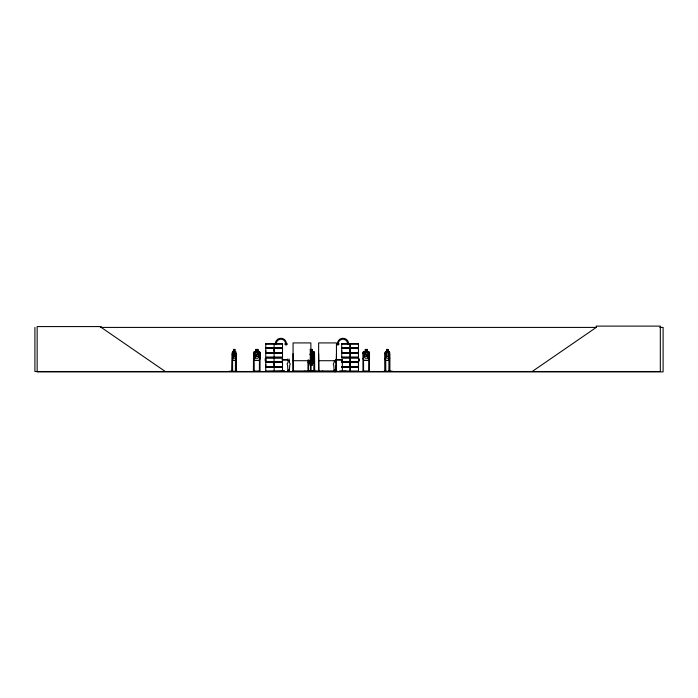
<?xml version="1.0" encoding="UTF-8"?>
<svg xmlns="http://www.w3.org/2000/svg" width="698" height="698" viewBox="0 0 698 698"><rect width="100%" height="100%" fill="white"/><g stroke="black" fill="none" stroke-linecap="round" stroke-linejoin="round"><path stroke-width="1.05" d="M265.755 366.572L265.755 362.48L282.507 362.48L282.498 366.572L265.755 366.572L265.764 364.531M265.755 352.577L265.755 348.494L282.507 348.494L282.498 352.577L265.755 352.577L265.764 350.536M274.061 364.531L274.061 362.48L274.061 366.572M274.061 350.536L274.061 348.494M274.192 366.572L274.192 364.531M274.192 352.577L274.192 350.536M282.498 364.531L282.498 362.48M282.498 350.536L282.498 348.494M336.209 359.994L341.767 360.02M341.723 352.577L341.723 348.494L358.475 348.494L358.467 352.577L341.723 352.577L341.732 350.536M350.038 364.531L350.038 362.48L350.038 366.572M350.038 350.536L350.038 348.494L350.038 352.577M350.16 364.531L350.16 366.572L350.152 362.48M350.16 350.536L350.16 352.577L350.152 348.494M358.467 364.531L358.467 362.48L341.723 362.48M358.467 350.536L358.467 348.494M341.723 367.392L358.475 367.392L358.475 371.336L339.359 371.423L346.034 371.153M341.767 359.671L336.209 359.671M274.192 367.392L274.157 371.502M341.645 357.437L358.484 357.516M350.134 371.502L350.047 367.392M235.601 360.438L236.099 358.266M318.602 371.458L318.654 342.919L336.445 342.919L336.488 371.511L336.41 370.865M389.065 360.438L389.641 358.266L389.118 360.438L385.523 360.438L385.113 358.266M229.328 371.179L238.69 371.458M314.571 358.266L313.821 360.438L310.732 360.438M253.4 371.179L253.54 353.729L254.142 353.729L254.212 371.511M307.452 371.502L307.905 371.458M307.774 371.179L307.897 370.865M342.343 371.423L342.36 359.47M254.116 359.967L258.295 351.618M232.696 351.618L232.268 371.511M310.846 359.819C307.879 362.812 310.488 363.475 311.317 360.325C312.058 363.649 314.641 362.341 311.744 359.828C314.693 357.184 312.163 355.84 311.282 359.348L310.121 357.297M385.593 351.618L385.06 352.394L385.104 371.511M312.311 358.24L310.27 358.257L310.27 362.323L312.311 362.323L312.311 358.24L313.402 356.504L313.402 352.42L312.311 351.687L312.381 349.428L310.191 349.428M314.571 362.349L313.873 363.126L308.778 363.126L308.001 362.358M363.021 352.411L363.684 351.67L368.71 351.67M289.591 371.161C291.537 371.493 285.744 371.493 287.716 371.161M287.428 371.502L287.951 371.406M333.853 371.161C332.283 370.376 335.773 372.968 336.174 370.865M333.705 371.406L334.098 371.406M335.764 371.511C334.822 372.017 336.515 369.748 335.738 371.161M292.986 371.467L293.081 342.919L310.872 342.919L310.942 371.423M288.283 360.543L287.916 362.794A1.483 1.483 0 0 0 287.602 365.124L287.916 370.839L289.4 370.839L289.705 365.124A1.483 1.483 0 0 0 289.4 362.794L289.373 360.997L288.658 360.447M334.421 360.543L334.054 362.794A1.483 1.483 0 0 0 333.749 365.124L334.054 370.839L335.537 370.839L335.843 365.124A1.483 1.483 0 0 0 335.537 362.794L335.162 360.543M532.173 371.511L596.249 327.414L596.249 326.114L660.317 326.114L660.317 371.511L34.9 371.511L34.9 327.414M382.644 371.467L392.163 371.153M289.478 371.511L289.626 371.511M335.616 371.511L336.07 371.502M100.407 327.414L596.581 327.414M659.828 327.414L663.1 327.414L663.1 371.886L37.151 371.886L37.151 326.577L101.227 326.577L101.227 327.414L165.295 371.511M265.746 343.564L282.516 343.564M341.715 343.564L358.484 343.564M265.764 343.974L282.498 343.974M341.732 343.974L358.467 343.974M265.694 347.953L282.559 347.953M341.671 347.953L358.536 347.953M265.694 348.206L282.559 348.206M341.671 348.206L358.536 348.206M235.645 351.618L234.764 351.618L234.825 349.428L233.498 349.428L232.966 356.504L233.603 358.257L234.781 358.257L235.418 356.504L235.418 352.42L234.781 351.687M388.132 349.428L386.57 349.428L386.57 351.618M233.542 349.497L234.781 349.497M255.843 349.497L257.885 349.497L257.885 351.687L258.975 352.42L258.975 356.504L257.885 358.257L255.843 358.257L254.744 356.504L254.744 352.42L255.843 351.687L255.765 349.428L257.955 349.428L257.955 351.618L259.377 351.618L260.153 352.385L260.145 358.266L259.394 360.438L254.255 360.438L253.575 358.266L253.583 352.394L254.273 351.618L255.765 351.618M312.311 349.497L310.261 349.497L310.27 351.687L313.768 351.687L314.493 352.42L314.728 371.467M386.622 349.497L388.079 349.497L388.027 351.687L388.777 352.42L388.777 356.504L388.027 358.257L386.622 358.257L385.863 356.504L386.622 349.428M233.56 351.618L232.635 351.618L232.233 352.394L232.678 360.438L235.662 360.438M312.381 351.618L313.795 351.618L314.571 352.385M365.141 351.6L363.649 351.6L362.951 352.385L362.977 371.502M385.54 351.618L386.622 351.618M388.079 351.618L389.109 351.618L389.641 352.385L389.589 371.511M232.652 351.687L235.627 351.687M254.308 351.687L259.342 351.687M385.558 351.687L389.083 351.687M389.641 352.385L389.056 351.618M265.694 352.865L282.559 352.865M341.671 352.865L358.536 352.865M265.694 353.118L282.559 353.118M341.671 353.118L358.536 353.118M235.453 353.729L235.994 353.729M260.075 353.729L259.464 353.729L259.394 371.511M293.081 353.729L293.352 371.511L293.413 370.865M310.872 353.729L310.566 371.511M314.493 353.729L313.891 353.729L313.821 371.511M318.654 353.729L318.986 371.511M336.445 353.729L336.104 371.511M362.908 353.712L363.51 353.712L363.579 371.502M369.443 353.712L368.841 353.712L368.771 371.502M385.087 353.729L385.671 353.729M309.781 354.296L313.899 354.296L314.571 356.477L313.891 354.296M312.311 356.486L310.27 356.504L310.27 352.42L312.311 352.42L312.311 356.504L313.402 358.24L313.402 362.323L312.311 363.056L312.381 365.316L310.191 365.316L310.191 363.126M282.498 357.236L265.764 357.236L265.764 353.406L282.507 353.406L282.507 357.341L265.746 357.35M341.732 357.236L358.467 357.236L358.467 353.406L341.723 353.406L341.723 357.341L358.484 357.341M265.746 357.516L282.516 357.516M265.746 357.725L282.516 357.725L282.498 361.66L265.755 361.66M341.715 357.725L358.484 357.699M265.764 357.961L282.498 357.961M341.732 357.961L358.467 357.961M232.294 358.266L232.626 360.438M266.366 359.104L265.633 359.104L265.633 360.412L266.366 360.412M282.123 359.644L287.681 359.644M282.123 360.02L287.681 360.02M232.652 360.369L235.627 360.369M259.342 360.369L254.308 360.369L253.653 358.257M310.75 360.369L313.768 360.369M363.684 360.351L368.71 360.351M385.558 360.369L389.083 360.369M293.081 360.709L310.872 360.709M318.654 360.709L336.445 360.709M341.723 361.66L358.475 361.66M265.694 361.948L282.559 361.948M341.671 361.948L358.536 361.948M265.694 362.201L282.559 362.201M341.671 362.201L358.536 362.201M310.627 364.147L311.945 364.147L311.945 364.88L310.627 364.88M341.723 366.572L358.475 366.572L358.475 362.48M265.694 366.851L282.559 366.851M341.671 366.851L358.536 366.851M265.694 367.104L282.559 367.104M341.671 367.104L358.536 367.104M363.579 370.847L362.777 371.406M368.771 370.847L369.582 371.406M231.972 370.865L232.617 370.865M235.409 370.865L236.046 370.865M253.47 370.865L254.212 370.865M259.394 370.865L260.162 371.423M385.034 370.865L385.715 370.865M389.126 370.865L389.807 370.865M254.212 371.048L259.403 371.048M282.507 371.336L282.498 367.392L265.755 367.392L265.755 371.336L284.505 371.144L277.839 371.511M288.178 371.039L289.129 371.039M308.629 371.048L313.821 371.048M334.316 371.039L335.267 371.039M363.579 371.039L368.771 371.039M265.764 371.223L284.505 371.179M287.541 371.161L289.766 371.161M333.679 371.161L335.904 371.161M339.42 371.179L358.467 371.223M235.584 351.618L236.099 352.385L235.985 371.511M364.81 351.6L368.954 359.88M362.951 358.249L363.623 360.43L368.762 360.43L369.512 358.249L369.512 352.368L368.745 351.6L367.331 351.6L367.331 349.41L365.141 349.41L365.211 351.67L364.12 352.403L364.12 356.486L365.211 358.24L367.253 358.24L368.352 356.486L368.352 352.403L367.253 351.67L367.253 349.48M385.165 358.257L385.61 360.369M389.754 371.511L389.754 353.729L389.17 353.729L389.126 371.511M389.493 370.865L389.519 371.511M389.344 353.729L389.292 371.511M388.079 349.428L388.079 351.687M385.671 360.002L385.715 371.511M385.497 353.729L385.549 371.511M385.427 370.865L385.401 371.511M385.165 352.429L385.2 371.511M369.443 352.403L369.373 371.502M368.91 370.847L368.91 371.502M363.44 370.847L363.449 371.502M359.034 358.842L359.034 361.032M358.955 358.92L358.955 360.962M358.598 359.287L358.598 360.596M350.152 343.73L350.16 347.674M350.152 353.406L350.152 357.341M350.152 357.725L350.16 361.66M350.152 367.392L350.152 371.336M350.047 343.73L350.038 347.674M350.047 353.406L350.047 357.341M350.047 357.725L350.038 361.66M341.767 359.322L341.767 360.343M337.003 371.511L337.003 370.961L292.532 370.961L292.532 371.511M335.712 370.961L335.712 371.511M335.136 371.161L335.136 369.861L334.455 369.861L334.455 371.161M322.746 370.961L322.746 371.511M314.423 370.865L314.423 371.511M313.96 370.865L313.96 371.511M310.837 370.865L310.837 371.511M310.531 370.865L310.531 371.511M310.27 365.246L310.27 363.056L309.17 362.323L309.17 360.281M308.568 360.002L308.638 371.511M308.49 370.865L308.499 371.511M307.966 360.002L307.966 371.511M304.956 370.961L304.956 371.511M293.832 370.961L293.832 371.511M293.116 370.865L293.116 371.511M289.164 358.999L289.164 360.665M288.998 371.161L288.998 369.861L288.318 369.861L288.318 371.161M287.681 358.999L287.681 360.665M274.183 343.73L274.061 347.674M274.183 348.494L274.061 352.577M274.061 353.406L274.183 357.341M274.07 357.725L274.061 361.66M265.196 358.659L265.196 360.849M260.075 352.42L259.996 371.511M259.543 370.865L259.534 371.511M254.072 370.865L254.072 371.511M253.61 370.865L253.61 371.511M235.845 370.865L235.845 371.511L235.802 353.729M235.645 353.729L235.601 371.511M235.453 360.002L235.418 371.511M234.764 349.428L234.729 351.687M232.6 371.511L232.556 353.729L232.024 353.729L232.033 371.511M232.373 360.002L232.408 371.511M232.172 370.865L232.172 371.511M275.274 343.878A5.601 5.601 0 0 1 280.884 338.268A5.601 5.601 0 0 1 286.485 343.878L287.419 343.878L286.067 345.17L284.714 343.878L285.656 343.878A4.677 4.677 0 0 0 280.971 339.193A4.677 4.677 0 0 0 276.295 343.878M348.625 343.878A5.601 5.601 0 0 0 343.023 338.268A5.601 5.601 0 0 0 337.422 343.878L336.488 343.878L337.832 345.17L339.184 343.878L338.251 343.878A4.677 4.677 0 0 1 342.927 339.202A4.677 4.677 0 0 1 347.613 343.878M336.2 359.418L336.209 360.665L336.2 359.418M282.516 343.73L265.746 343.713L265.764 347.674L282.507 347.674L282.507 343.73M358.484 343.721L341.715 343.713L341.732 347.674L358.475 347.674L358.475 343.73M234.572 349.864L233.813 349.864L233.813 350.597L234.572 350.597L234.572 349.864M257.518 349.864L256.21 349.864L256.21 350.597L257.518 350.597L257.518 349.864M311.945 349.864L310.627 349.864L310.627 350.597L311.945 350.597L311.945 349.864M366.886 349.846L365.578 349.846L365.578 350.579L366.886 350.579L366.886 349.846M387.774 349.864L386.867 349.864L386.867 350.597L387.774 350.597L387.774 349.864M234.781 352.42L233.603 352.42L233.603 356.504L234.781 356.504L234.781 352.42M257.885 352.42L255.843 352.42L255.843 356.504L257.885 356.504L257.885 352.42M367.253 352.403L365.211 352.403L365.211 356.486L367.253 356.486L367.253 352.403M388.027 352.42L386.622 352.42L386.622 356.504L388.027 356.504L388.027 352.42"/></g></svg>
